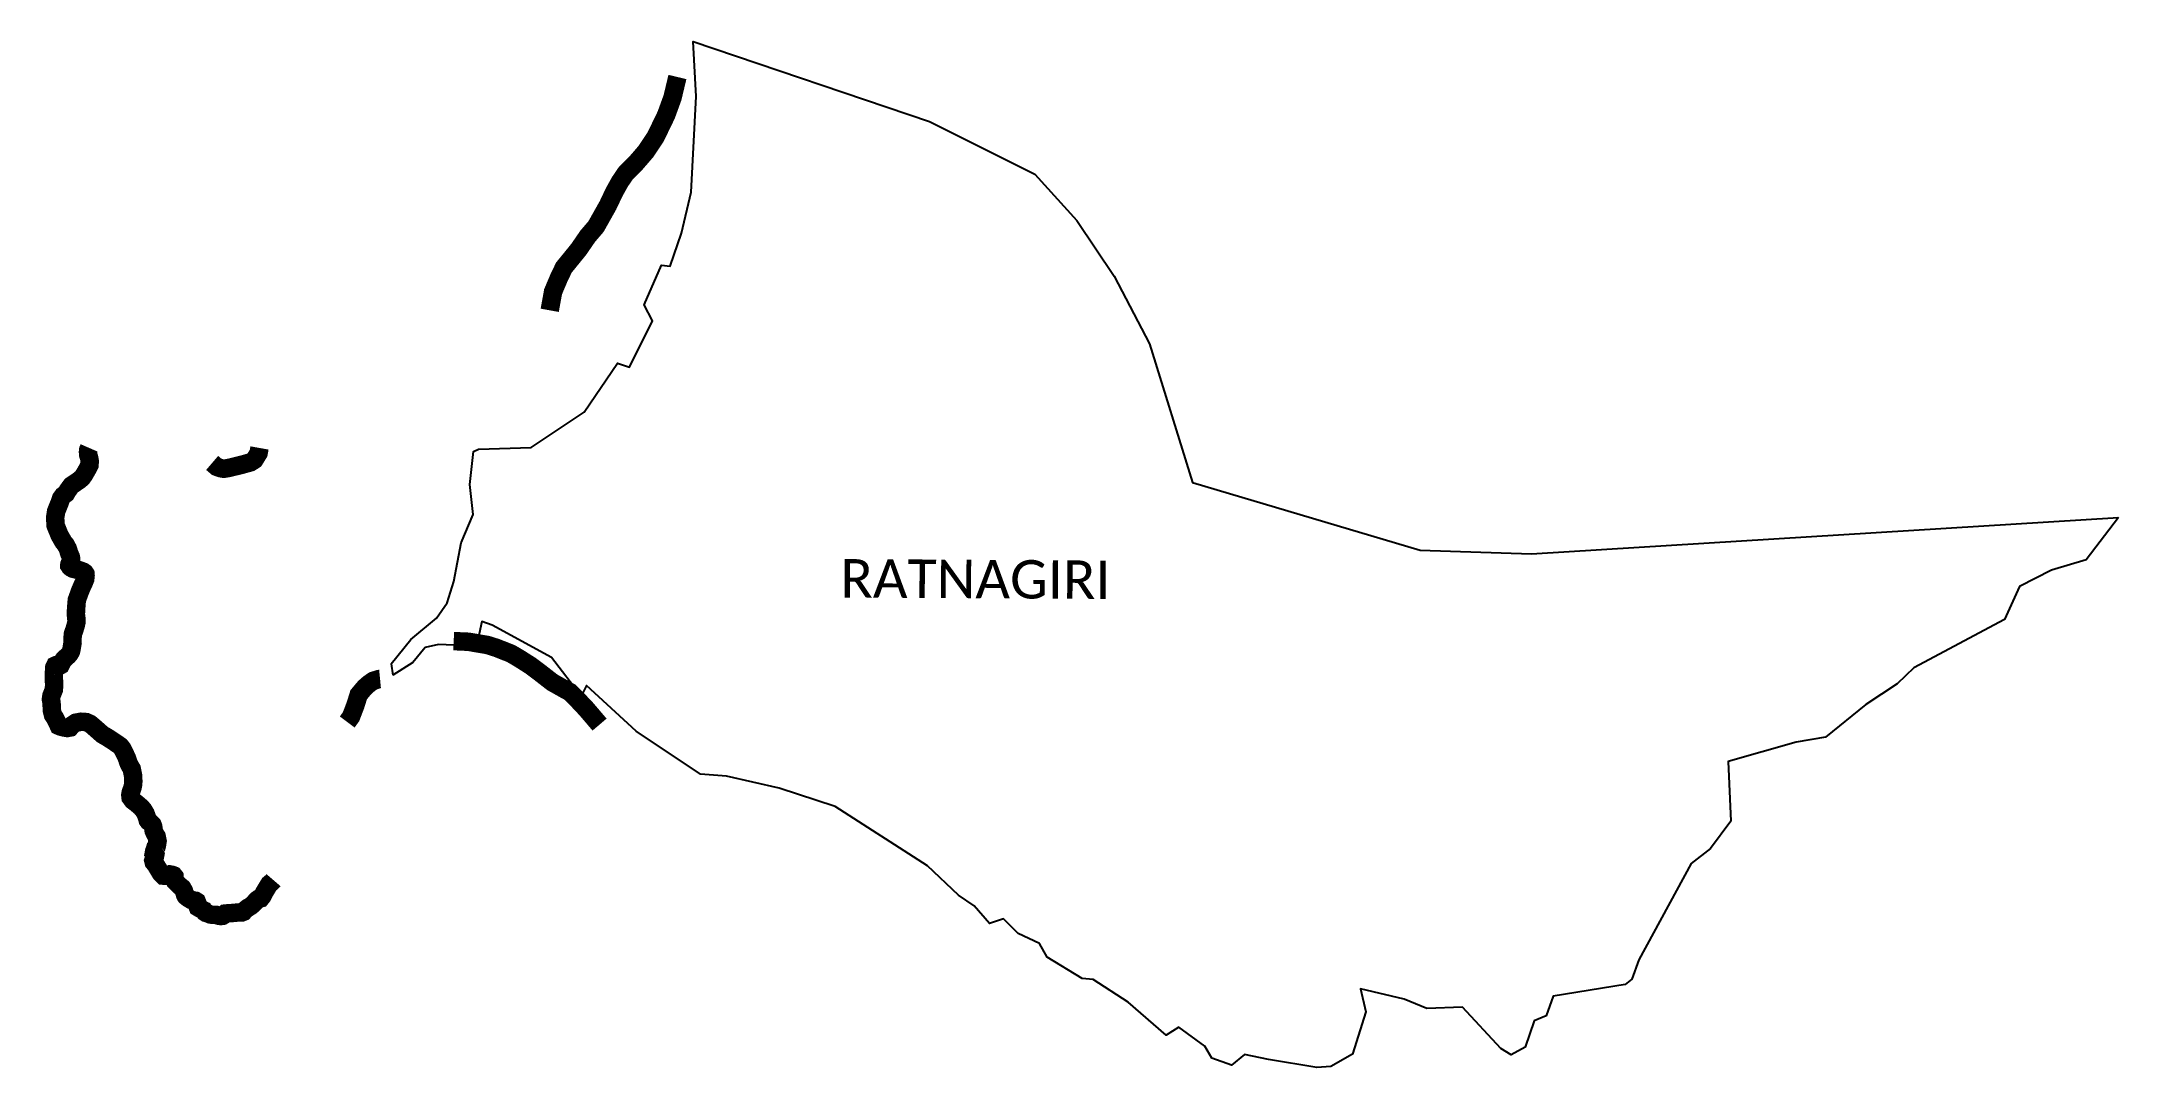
# Model space of a CAD drawing. Header units: metres. Extents: x 315645 to 321268, y 1878408 to 1881184.
import ezdxf

# ---------------------------------------------------------------- set-up
doc = ezdxf.new("R2010")
doc.units = ezdxf.units.M
for name, color, linetype in [('NATURALLY PROTECTED', 3, 'Continuous'), ('village', 3, 'Continuous'), ('VILLAGE NAME', 250, 'Continuous')]:
    doc.layers.add(name, color=color, linetype=linetype)
doc.styles.get("Standard").update_dxf_attribs({"font": 'calibri.ttf'})

msp = doc.modelspace()

# ---------------------------------------------------------------- linework, layer by layer
at = {"layer": 'NATURALLY PROTECTED', "color": 116, "true_color": 0x136734, "const_width": 50, "flags": 128}
for points in [[(317366.4, 1881088.5), (317353, 1881032.4), (317335.8, 1880985.2), (317307, 1880925.7), (317281.3, 1880887.2), (317254.3, 1880855.9), (317226.7, 1880828.3), (317210.7, 1880804.8), (317195.4, 1880777.3), (317178.2, 1880741.1), (317145.8, 1880683.5), (317123.7, 1880657.8), (317099, 1880621.9), (317059.1, 1880572.9), (317046.3, 1880546.5), (317029.7, 1880507.3), (317020.6, 1880457.1)], [(315773.4, 1880084.8), (315771.1, 1880079.5), (315770.5, 1880073.7), (315771.3, 1880064.6), (315773.6, 1880057.5), (315775.1, 1880049.2), (315774.5, 1880038.1), (315770.7, 1880030.6), (315759.6, 1880011.2), (315754, 1880003.6), (315746.5, 1879997.2), (315731.6, 1879987.1), (315725.7, 1879983.2), (315715.8, 1879969.8), (315710.8, 1879961.3), (315703, 1879955.6), (315697.4, 1879947.8), (315694.1, 1879937.6), (315684.2, 1879913.1), (315681.5, 1879896.1), (315682.8, 1879874.6), (315693.6, 1879848.2), (315703.8, 1879830.3), (315710.3, 1879822.4), (315715.6, 1879812.2), (315719.8, 1879799), (315723.9, 1879789.9), (315724.7, 1879785.6), (315724.8, 1879780.8), (315723.3, 1879775.7), (315721, 1879771.7), (315720, 1879769.2), (315719.9, 1879765.9), (315721.3, 1879763.7), (315725, 1879760.2), (315729.5, 1879757.8), (315735.5, 1879756.4), (315747.2, 1879753.7), (315757.9, 1879749.7), (315761.3, 1879747.2), (315763.5, 1879744), (315763.9, 1879739.3), (315762.8, 1879729.4), (315759.5, 1879721.1), (315754.5, 1879710.4), (315749.5, 1879698.9), (315740.2, 1879673.3), (315739.3, 1879662.8), (315738, 1879645.7), (315737.6, 1879633.7), (315738.9, 1879623.5), (315739.2, 1879613.7), (315737.2, 1879604.7), (315734.1, 1879594), (315729.8, 1879582.1), (315728.4, 1879569.4), (315728.7, 1879557.7), (315727.5, 1879550.8), (315725.9, 1879540.7), (315724.4, 1879534.3), (315721.2, 1879528.3), (315716.5, 1879522.6), (315709.9, 1879517.1), (315704.5, 1879511.7), (315701.6, 1879507.4), (315696.4, 1879496.9), (315692.8, 1879494.9), (315689.2, 1879495.8), (315687.6, 1879497), (315684.2, 1879496.8), (315681.4, 1879495.5), (315679.2, 1879490.9), (315678.5, 1879480.4), (315677.8, 1879466.1), (315678.9, 1879441.6), (315677.8, 1879430.2), (315674.6, 1879422), (315671.5, 1879414.3), (315670, 1879404.6), (315671.8, 1879395.2), (315672.2, 1879384.8), (315672.7, 1879373.6), (315675.7, 1879361.8), (315680.7, 1879354.3), (315684.5, 1879347.3), (315688.1, 1879339.7), (315691.3, 1879332.6), (315694.6, 1879331.1), (315704.5, 1879328.4), (315714.1, 1879326.7), (315722, 1879328.1), (315728.5, 1879335.2), (315737.1, 1879341), (315751.6, 1879343.7), (315765.5, 1879342.8), (315775.9, 1879338.2), (315784.1, 1879331.5), (315809.5, 1879309.1), (315823.7, 1879300.8), (315835, 1879293.5), (315850.1, 1879283.4), (315858.1, 1879277.6), (315863.7, 1879270.4), (315875.6, 1879245.8), (315879.5, 1879233.7), (315883.8, 1879224.4), (315888.8, 1879216.1), (315892.3, 1879198.4), (315892.8, 1879189.3), (315893.2, 1879182.5), (315892.6, 1879173.6), (315890.9, 1879165.6), (315890, 1879163.2), (315888.3, 1879158.4), (315886.2, 1879152.1), (315885, 1879145.5), (315885.8, 1879138.5), (315891.8, 1879130.4), (315901.1, 1879123.4), (315913.9, 1879112.4), (315920, 1879105.7), (315926, 1879095.6), (315929.1, 1879087.4), (315930.5, 1879083.5), (315932.2, 1879077.1), (315934.3, 1879074.1), (315939.4, 1879070.5), (315944.9, 1879065.3), (315947.2, 1879059.3), (315948.2, 1879048.8), (315951.6, 1879040.8), (315956.2, 1879033.4), (315958.8, 1879020.6), (315957.2, 1879010.5), (315956.3, 1879006.7), (315952.9, 1879002.8), (315951.8, 1878998.8), (315952.1, 1878994.8), (315949.4, 1878991.6), (315948.8, 1878988.4), (315950.8, 1878986.1), (315952.5, 1878983.4), (315951.9, 1878980), (315949.9, 1878975.5), (315947.3, 1878968), (315948.5, 1878963.1), (315954.1, 1878956.2), (315961.5, 1878944), (315967.9, 1878933.2), (315973.9, 1878927.2), (315980.6, 1878926.6), (315987.1, 1878926.9), (315993.2, 1878930.3), (315998.3, 1878929.4), (316002.4, 1878927.8), (316004.3, 1878925.4), (316004.6, 1878917.4), (316006.5, 1878911.8), (316010.1, 1878908.4), (316014.6, 1878903.5), (316019.4, 1878899), (316025.5, 1878894.2), (316030.3, 1878885.8), (316033.2, 1878875.3), (316035.3, 1878871.5), (316041.2, 1878866.8), (316050, 1878861.5), (316056.7, 1878860), (316061.7, 1878859.2), (316064.9, 1878857.1), (316066.5, 1878853), (316066.6, 1878845.7), (316068.1, 1878841.6), (316072.9, 1878838.7), (316079.3, 1878835.2), (316083.9, 1878833.2), (316085, 1878831.4), (316087, 1878828.4), (316090, 1878826.3), (316097, 1878824.1), (316101, 1878822.2), (316108.1, 1878821), (316112.3, 1878821), (316114.6, 1878821.2), (316117.9, 1878820.9), (316124, 1878818.8), (316126.9, 1878818.2), (316130.6, 1878817.9), (316135.1, 1878818.5), (316138.3, 1878820.5), (316142.2, 1878824.6), (316145.9, 1878825), (316156, 1878825.6), (316174.6, 1878827.3), (316187.5, 1878827.8), (316191.3, 1878829.3), (316194.2, 1878833), (316197.2, 1878835.4), (316203.4, 1878840.5), (316209.6, 1878843.8), (316215.6, 1878848.4), (316221.7, 1878854.7), (316227.7, 1878861.5), (316231.4, 1878864), (316238.1, 1878865.8), (316242.2, 1878870.9), (316247.2, 1878880.8), (316255.7, 1878895.2), (316261.5, 1878904.5), (316269.1, 1878910.8), (316272.7, 1878915)], [(316234.8, 1880084.6), (316232.3, 1880070.7), (316221.2, 1880052.6), (316210.6, 1880045.7), (316185, 1880038.6), (316150.7, 1880030.3), (316138.5, 1880028.3), (316131, 1880029.4), (316119, 1880033.5), (316106.6, 1880044.1)], [(316760.6, 1879561.9), (316800.6, 1879560.1), (316852.2, 1879551.3), (316875.4, 1879544), (316915.6, 1879528.2), (316939, 1879514.4), (316969.4, 1879495.1), (316999.7, 1879472.2), (317027.5, 1879450.5), (317062.1, 1879431), (317075.9, 1879423.5), (317093.8, 1879405.5), (317119.2, 1879378.6), (317155.6, 1879336)], [(316472.3, 1879343), (316473.5, 1879344.6), (316482.6, 1879357.2), (316494.3, 1879387.7), (316503.5, 1879417), (316520.1, 1879436.7), (316531.7, 1879446.8), (316542.8, 1879454.4), (316558.1, 1879459.2), (316561.2, 1879459.5)]]:
    msp.add_lwpolyline(points, dxfattribs=at)
at = {"layer": 'village', "flags": 128}
msp.add_lwpolyline([(316591, 1879500.8), (316596.2, 1879470.1)], dxfattribs=at)
at = {"layer": 'village', "color": 3, "true_color": 0x00ff00}
for points in [[(316591, 1879500.8, 0), (316644.6, 1879566.3, 0), (316714.1, 1879624.4, 0), (316742.5, 1879665.2, 0), (316761.4, 1879723.3, 0), (316780.6, 1879828.1, 0), (316813.3, 1879904.3, 0), (316804.6, 1879985.9, 0), (316813.9, 1880074.8, 0), (316827.5, 1880080.9, 0), (316970.5, 1880086, 0), (317114.2, 1880181.8, 0), (317204, 1880314.3, 0), (317236.7, 1880303.3, 0), (317298.6, 1880428.2, 0), (317276.4, 1880472, 0), (317322.9, 1880578.9, 0), (317347, 1880576.4, 0), (317377.8, 1880665.9, 0), (317403.9, 1880776.8, 0), (317417.3, 1881035.6, 0), (317408.9, 1881184.4, 0), (318048.7, 1880968.1, 0), (318334.5, 1880825.1, 0), (318448.2, 1880700.4, 0), (318548.8, 1880549.1, 0), (318644.7, 1880366, 0), (318761, 1879990.7, 0), (319377.4, 1879808, 0), (319678.6, 1879798.2, 0), (321268.2, 1879896, 0)], [(321268.2, 1879896, 0), (321180.5, 1879782.2, 0), (321086.9, 1879754, 0), (321000.1, 1879710.1, 0), (320959.6, 1879620.7, 0), (320714, 1879489.4, 0), (320668.9, 1879445.9, 0), (320584.1, 1879390.5, 0), (320474.6, 1879302.3, 0), (320395.8, 1879288.4, 0), (320211.7, 1879236.2, 0), (320218.7, 1879074.5, 0), (320163.8, 1879000.3, 0), (320110.9, 1878959.8, 0), (319969.2, 1878699.7, 0), (319950.4, 1878646.7, 0), (319932.7, 1878632.2, 0), (319737.2, 1878601.4, 0), (319718.7, 1878547.7, 0), (319686.6, 1878534.7, 0), (319662.1, 1878463.3, 0), (319624.3, 1878442.3, 0), (319595.9, 1878459.4, 0), (319491.9, 1878571, 0), (319395.8, 1878567.7, 0), (319333.8, 1878592.5, 0), (319216.1, 1878620.6, 0), (319230.8, 1878558.2, 0), (319194.1, 1878444.1, 0), (319135.2, 1878410.6, 0), (319097.8, 1878408.2, 0), (318967.2, 1878429.9, 0), (318901.5, 1878443.5, 0), (318866.8, 1878414.3, 0), (318813.2, 1878433.2, 0), (318794.6, 1878465.7, 0), (318723.7, 1878517.1, 0), (318689.7, 1878495.3, 0), (318587.1, 1878585.1, 0), (318492.1, 1878645.8, 0), (318462.2, 1878648.6, 0), (318367.7, 1878706.4, 0), (318347.1, 1878743.5, 0), (318289.4, 1878770.4, 0), (318249.6, 1878810.1, 0), (318211.5, 1878798.1, 0), (318170.2, 1878845.5, 0), (318127.7, 1878874.1, 0), (318043.4, 1878954.1, 0), (317793.4, 1879113.9, 0), (317641.5, 1879163.7, 0), (317499.2, 1879196.8, 0), (317428.7, 1879201.6, 0), (317254.7, 1879318.6, 0), (317120.4, 1879442.1, 0), (317105.4, 1879413.2, 0), (317025.3, 1879517.8, 0), (316865, 1879604.6, 0), (316836.4, 1879614.6, 0), (316822.4, 1879548.1, 0), (316719.5, 1879553.1, 0), (316683.8, 1879544.7, 0), (316649.6, 1879503.9, 0), (316596.2, 1879470.1, 0)]]:
    msp.add_polyline3d(points, dxfattribs=at)

# ---------------------------------------------------------------- texts
at = {"layer": 'VILLAGE NAME', "insert": (317808, 1879784), "char_height": 104.04, "attachment_point": 1, "rotation": 359.6762}
msp.add_mtext_dynamic_manual_height_columns('RATNAGIRI', width=1237.546, gutter_width=520.2, heights=[356.8], dxfattribs=at)

doc.saveas('drawing.dxf')
